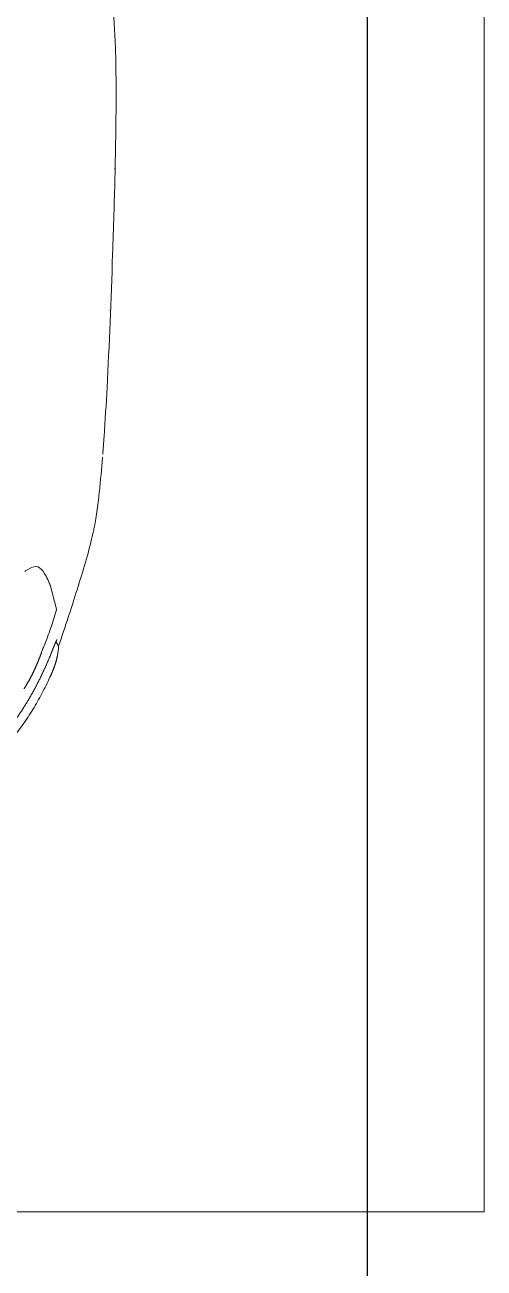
# Model space of a CAD drawing. Extents: x -1073 to 35213, y -1180 to 6950.
# Drawn here: x 33845.2 to 33904.4, y 1384.8 to 1544.9 of the extents above; entities that cross this region are included whole.
import ezdxf
from ezdxf.xclip import XClip

# ---------------------------------------------------------------- set-up
doc = ezdxf.new("R2010")
doc.units = 0
doc.header["$LTSCALE"] = 25
doc.header["$XCLIPFRAME"] = 0
doc.layers.get('0').update_dxf_attribs({"color": 9, "lineweight": 9})
for name, color, linetype, lineweight in [('04', 9, 'Continuous', 9), ('06D', 9, 'Continuous', 9), ('DATA TAVAN', 160, 'Continuous', 30)]:
    doc.layers.add(name, color=color, linetype=linetype, lineweight=lineweight)

# ---------------------------------------------------------------- blocks, each defined once
blk = doc.blocks.new('p-araba-polo')
at = {"extrusion": (0, 0, -1)}
for p, q in [((0.3189, 0.7484), (0.328, 0.7495)), ((0.3334, 0.7485), (0.3346, 0.7476)), ((0.3344, 0.7478), (0.3365, 0.7464)), ((0.4081, 0.7394), (0.3783, 0.7469)), ((0.4278, 0.7293), (0.4248, 0.7314))]:
    blk.add_line(p, q, dxfattribs=at)
at = {"flags": 128}
blk.add_lwpolyline([(0.427, 0.7064), (0.4277, 0.7072), (0.4282, 0.7081)], dxfattribs=at)
for points, degree, knots in [([(0.578, 0.8067), (0.5852, 0.8073), (0.6136, 0.8094), (0.6943, 0.8142), (0.7938, 0.8181), (0.9022, 0.8216), (0.9869, 0.8238), (1.0486, 0.8241), (1.0808, 0.8236)], 3, [0, 0, 0, 0, 0.049552, 0.182368, 0.511137, 0.607099, 0.78604, 1, 1, 1, 1]), ([(0.4758, 0.7941), (0.4779, 0.7946), (0.4931, 0.7978), (0.5106, 0.8003), (0.5297, 0.8023)], 3, [0, 0, 0, 0, 0.124213, 1, 1, 1, 1]), ([(0.5894, 0.8074), (0.5894, 0.8074), (0.5894, 0.8074), (0.5894, 0.8074), (0.5894, 0.8074), (0.5894, 0.8074), (0.5894, 0.8074), (0.5894, 0.8074), (0.5894, 0.8074), (0.5894, 0.8074), (0.5894, 0.8074), (0.5894, 0.8074), (0.5894, 0.8074), (0.5894, 0.8074), (0.5894, 0.8074)], 7, [0, 0, 0, 0, 0, 0, 0, 0, 1, 1, 1, 1, 1, 1, 1, 1, 1, 1, 1, 1, 1, 1, 1]), ([(0.3308, 0.7495), (0.3436, 0.7542), (0.3636, 0.7609), (0.3938, 0.7706), (0.4254, 0.7806), (0.4544, 0.789), (0.4711, 0.793), (0.4757, 0.7941)], 3, [0, 0, 0, 0, 0.260213, 0.420209, 0.662967, 0.897224, 1, 1, 1, 1]), ([(0.1774, 0.6572), (0.18, 0.6601), (0.1853, 0.6658), (0.1936, 0.6741), (0.2022, 0.6821), (0.2111, 0.6897), (0.2203, 0.697), (0.2298, 0.7039), (0.2395, 0.7105), (0.2494, 0.7168), (0.2595, 0.7227), (0.2698, 0.7283), (0.2803, 0.7337), (0.2874, 0.737), (0.2909, 0.7387)], 3, [0, 0, 0, 0, 0.083333, 0.166665, 0.249997, 0.333329, 0.416662, 0.499995, 0.583328, 0.666661, 0.749996, 0.83333, 0.916665, 1, 1, 1, 1]), ([(0.2909, 0.7387), (0.2938, 0.74), (0.2996, 0.7426), (0.3085, 0.7459), (0.3146, 0.7476), (0.3178, 0.7481)], 3, [0, 0, 0, 0, 0.333411, 0.666747, 1, 1, 1, 1]), ([(0.3764, 0.7468), (0.3726, 0.7457), (0.3649, 0.7434), (0.3536, 0.7396), (0.3424, 0.7356), (0.3351, 0.7327), (0.3314, 0.7312)], 3, [0, 0, 0, 0, 0.250001, 0.500002, 0.750003, 1, 1, 1, 1]), ([(0.3314, 0.7312), (0.3306, 0.7308), (0.3289, 0.7302), (0.3265, 0.7292), (0.3241, 0.7283), (0.3217, 0.7274), (0.3202, 0.7269), (0.3195, 0.7266)], 3, [0, 0, 0, 0, 0.19886, 0.400952, 0.606006, 0.809658, 1, 1, 1, 1])]:
    blk.add_open_spline(points, degree=degree, knots=knots)
for points, degree in [([(0.9357, 0.8222), (0.9352, 0.8222), (0.9348, 0.8222), (0.9343, 0.8222)], 3), ([(0.9453, 0.8224), (0.9455, 0.8224), (0.9457, 0.8224), (0.9459, 0.8223), (0.9461, 0.8222), (0.9463, 0.8221)], 5), ([(0.9453, 0.8224), (0.9455, 0.8224), (0.9457, 0.8224), (0.9459, 0.8223), (0.9461, 0.8222), (0.9463, 0.8221)], 5), ([(1.0811, 0.8236), (1.0881, 0.8235), (1.0946, 0.8233), (1.1009, 0.8231)], 3), ([(1.1014, 0.8231), (1.1013, 0.8231), (1.1011, 0.8231), (1.101, 0.8231), (1.1008, 0.8231), (1.1007, 0.8231), (1.1006, 0.8231), (1.1004, 0.8231)], 7), ([(1.1004, 0.8231), (1.1009, 0.8231), (1.1013, 0.8231), (1.1018, 0.8231), (1.1022, 0.823), (1.1026, 0.8229)], 5), ([(1.1026, 0.8229), (1.1022, 0.823), (1.1018, 0.8231), (1.1013, 0.8231), (1.1009, 0.8231), (1.1004, 0.8231)], 5), ([(1.1004, 0.8231), (1.1008, 0.8231), (1.1011, 0.8231), (1.1015, 0.8231)], 3), ([(1.1009, 0.8231), (1.1242, 0.8223), (1.1443, 0.821), (1.1589, 0.8187)], 3), ([(0.5299, 0.8024), (0.5443, 0.8039), (0.5588, 0.8052), (0.5741, 0.8064)], 3), ([(0.7638, 0.8164), (0.7637, 0.8164), (0.7637, 0.8163), (0.7636, 0.8162), (0.7635, 0.8161), (0.7634, 0.8159)], 5), ([(0.7638, 0.8164), (0.7637, 0.8164), (0.7637, 0.8163), (0.7636, 0.8162), (0.7635, 0.8161), (0.7634, 0.8159)], 5), ([(0.3217, 0.7403), (0.3016, 0.7322), (0.2819, 0.7231), (0.2626, 0.713), (0.244, 0.7016), (0.2263, 0.6886), (0.21, 0.6742), (0.1949, 0.6585)], 7), ([(0.284, 0.7354), (0.2863, 0.7365), (0.2886, 0.7376), (0.2909, 0.7387)], 3), ([(0.3189, 0.7484), (0.3138, 0.7474), (0.3089, 0.7461), (0.3042, 0.7445), (0.2997, 0.7427), (0.2953, 0.7407), (0.2909, 0.7387)], 6), ([(0.291, 0.7387), (0.2909, 0.7387), (0.2909, 0.7387)], 2), ([(0.3392, 0.7476), (0.3378, 0.7469), (0.3359, 0.746), (0.3336, 0.745), (0.3308, 0.7439), (0.3278, 0.7427), (0.3247, 0.7415), (0.3217, 0.7403)], 7), ([(0.3218, 0.7403), (0.3218, 0.7404), (0.3217, 0.7404), (0.3217, 0.7403), (0.3217, 0.7403), (0.3217, 0.7403)], 5), ([(0.3217, 0.7403), (0.3217, 0.7403), (0.3217, 0.7404), (0.3217, 0.7404), (0.3218, 0.7403), (0.3218, 0.7403)], 5), ([(0.328, 0.7495), (0.3299, 0.7499), (0.3326, 0.7491), (0.3334, 0.7485)], 3), ([(0.3342, 0.7479), (0.3342, 0.7479), (0.3342, 0.7479), (0.3343, 0.7479), (0.3343, 0.7479), (0.3343, 0.7479)], 5), ([(0.3342, 0.7479), (0.3342, 0.7479), (0.3343, 0.7479), (0.3343, 0.7479)], 3), ([(0.3392, 0.7476), (0.3389, 0.7475), (0.3386, 0.7474), (0.3383, 0.7472), (0.3379, 0.747), (0.3377, 0.7468)], 5), ([(0.3392, 0.7476), (0.339, 0.7475), (0.3387, 0.7474), (0.3385, 0.7473), (0.3382, 0.7472), (0.338, 0.747)], 5), ([(0.3764, 0.7468), (0.3768, 0.7469), (0.3772, 0.747), (0.3776, 0.747), (0.378, 0.747), (0.3783, 0.7469)], 5), ([(0.4081, 0.7394), (0.4089, 0.7391), (0.4097, 0.7388), (0.4106, 0.7385), (0.4114, 0.7382), (0.4122, 0.7378), (0.4131, 0.7375)], 6), ([(0.4248, 0.7314), (0.4196, 0.7347), (0.4139, 0.7373), (0.4081, 0.7394)], 3), ([(0.3195, 0.7266), (0.3131, 0.7243), (0.3067, 0.7217), (0.3004, 0.7189), (0.2941, 0.7159), (0.288, 0.7127), (0.2819, 0.7091), (0.276, 0.7054)], 7), ([(0.2817, 0.7343), (0.2817, 0.7343), (0.2818, 0.7344), (0.2818, 0.7344)], 3), ([(0.3228, 0.7278), (0.322, 0.7276), (0.3213, 0.7275), (0.3207, 0.7272), (0.3201, 0.7269), (0.3195, 0.7266)], 5), ([(0.3228, 0.7278), (0.322, 0.7276), (0.3213, 0.7275), (0.3207, 0.7272), (0.3201, 0.7269), (0.3195, 0.7266)], 5), ([(0.3291, 0.7303), (0.3291, 0.7303), (0.3292, 0.7304), (0.3293, 0.7304), (0.3293, 0.7304), (0.3294, 0.7304), (0.3294, 0.7304), (0.3295, 0.7304), (0.3296, 0.7305), (0.3296, 0.7305)], 9), ([(0.3296, 0.7305), (0.3296, 0.7305), (0.3295, 0.7304), (0.3294, 0.7304), (0.3294, 0.7304), (0.3293, 0.7304), (0.3293, 0.7304), (0.3292, 0.7304), (0.3291, 0.7303), (0.3291, 0.7303)], 9), ([(0.3291, 0.7303), (0.3291, 0.7303), (0.3291, 0.7303), (0.3291, 0.7303), (0.3291, 0.7303), (0.3291, 0.7303), (0.3291, 0.7303), (0.3291, 0.7303), (0.3291, 0.7303), (0.3291, 0.7303)], 9), ([(0.3317, 0.7313), (0.3315, 0.7313), (0.3314, 0.7312), (0.3314, 0.7312), (0.3314, 0.7312), (0.3314, 0.7312)], 5), ([(0.3317, 0.7313), (0.3315, 0.7313), (0.3314, 0.7312), (0.3314, 0.7312), (0.3314, 0.7312), (0.3314, 0.7312)], 5), ([(0.4334, 0.7204), (0.4334, 0.7239), (0.4311, 0.7269), (0.4278, 0.7293)], 3), ([(0.4282, 0.7081), (0.4316, 0.7131), (0.4335, 0.7174), (0.4334, 0.7204)], 3)]:
    blk.add_open_spline(points, degree=degree)

msp = doc.modelspace()

# ---------------------------------------------------------------- linework, layer by layer
at = {"layer": '06D'}
msp.add_lwpolyline([(33654.41, 1392.04), (33904.41, 1392.04), (33904.41, 1892.04), (33654.41, 1892.04)], close=True, dxfattribs=at)
at = {"layer": 'DATA TAVAN'}
msp.add_line((33889.39, 245.72), (33889.39, 2031.64), dxfattribs=at)

# ---------------------------------------------------------------- block references
at = {"layer": '04'}
ref = msp.add_blockref('p-araba-polo', (33774.6, 1431.8), dxfattribs=dict(at, xscale=-100, yscale=100, zscale=100, rotation=270))
XClip(ref).set_block_clipping_path([(-0.0924763951, -0.9835002962), (4.0650970395, 0.9845199444)])

doc.saveas('drawing.dxf')
